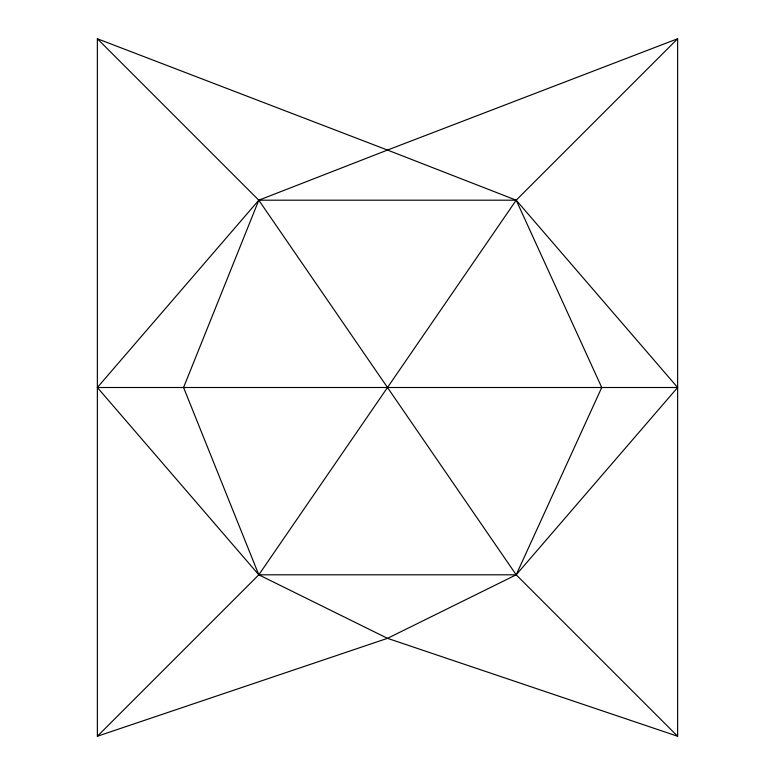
<?xml version="1.0" encoding="UTF-8"?>
<svg xmlns="http://www.w3.org/2000/svg" width="775" height="775" viewBox="0 0 775 775"><rect width="100%" height="100%" fill="white"/><g stroke="black" fill="none" stroke-linecap="round" stroke-linejoin="round"><path stroke-width="1.16" d="M97.369 387.5L258.802 200.192L387.5 150.059L677.631 38.75L677.631 736.25L387.5 638.338L258.802 574.808L97.369 387.5L677.631 387.5L516.198 574.808L387.5 638.338L97.369 736.25L97.369 38.75L387.5 150.059L516.198 200.192L677.631 387.5M677.631 38.75L516.198 200.192L258.802 574.808L97.369 736.25M97.369 38.75L258.802 200.192L516.198 574.808L677.631 736.25M258.802 200.192L183.568 387.5L258.802 574.808L516.198 574.808L601.739 387.5L516.198 200.192L258.802 200.192"/></g></svg>
